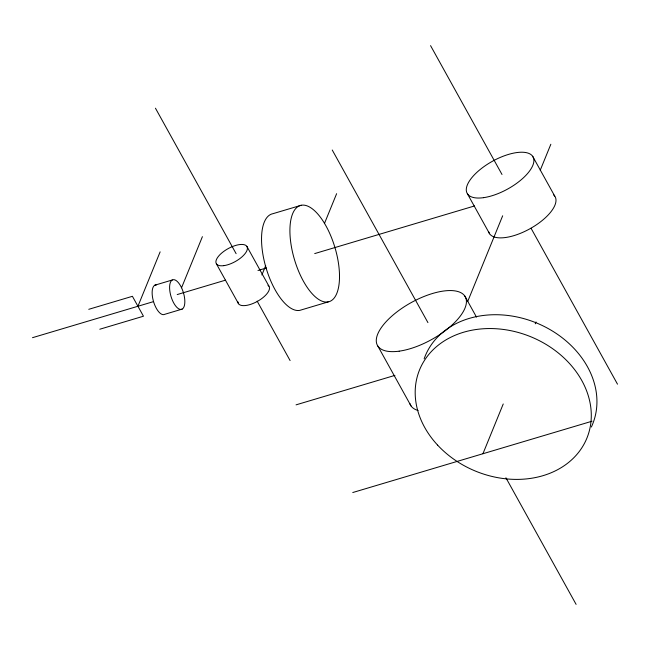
<?xml version="1.0" encoding="UTF-8"?>
<svg xmlns="http://www.w3.org/2000/svg" width="650" height="650" viewBox="0 0 650 650"><rect width="100%" height="100%" fill="white"/><g stroke="black" fill="none" stroke-linecap="round" stroke-linejoin="round"><path stroke-width="0.97" d="M137.93 306.264L160.136 251.859M181.553 287.763A15.421 6.484 73.4 0 0 169.626 286.471A15.421 6.484 73.4 0 0 180.472 309.433A15.421 6.484 73.4 0 0 181.553 287.763L202.402 236.673M261.885 274.983L265.704 265.614M324.399 223.632L336.619 193.692M467.764 301.324L502.669 215.784M540.247 170.211L550.842 144.251M535.275 323.806L536.031 321.953M482.934 453.741L503.238 403.967M301.226 205.262L272.854 213.712A50.204 21.117 73.4 0 0 265.525 266.061A50.204 21.117 73.4 0 0 299.821 310.359L328.193 301.901A50.204 21.117 73.4 0 0 325.991 225.932A50.204 21.117 73.4 0 0 289.941 232.903A50.204 21.117 73.4 0 0 328.193 301.901M154.83 285.196L172.291 279.988M88.757 309.311L132.413 296.303L143.455 316.217L99.799 329.225M32.5 337.683L153.392 301.657M177.214 294.556L225.485 280.166M257.969 270.489L266.476 267.954M314.714 253.581L474.549 205.944M182.146 309.116L164.686 314.324A15.421 6.484 73.4 0 1 153.351 300.958A15.421 6.484 73.4 0 1 156.504 284.879M296.059 404.852L394.94 375.383M352.763 492.529L592.053 421.216M532.675 156.309L554.759 196.146M430.56 45.63L502.003 174.484M531.058 228.264L617.5 384.174M467.512 193.944L489.596 233.781M464.791 296.01L476.491 317.102M332.239 150.012L427.936 322.611M505.919 477.774L576.103 604.37M377.91 346.19L411.036 405.941M246.854 246.342L268.938 286.179M155.456 108.201L236.113 253.662M257.156 301.153L290.095 360.563M216.442 263.908L238.526 303.737M424.157 358.792A90.366 72.638 22.2 0 1 536.331 322.887A90.366 72.638 22.2 0 1 591.354 427.026M418.064 410.475A50.204 21.117 -29 0 1 409.833 403.447M553.637 194.878A37.651 15.836 -29 0 1 530.359 228.532A37.651 15.836 -29 0 1 488.581 231.498M267.971 285.252A17.574 7.394 -29 0 1 257.286 301.438A17.574 7.394 -29 0 1 237.957 301.86M437.637 445.144A90.366 72.638 22.2 0 0 586.909 438.116A90.366 72.638 22.2 0 0 485.176 328.656A90.366 72.638 22.2 0 0 437.637 445.144M399.157 351.171A50.204 21.117 -29 0 0 466.432 301.381A50.204 21.117 -29 0 0 398.466 310.749A50.204 21.117 -29 0 0 399.157 351.171M483.446 197.681A37.651 15.836 -29 0 0 533.902 160.339A37.651 15.836 -29 0 0 482.926 167.367A37.651 15.836 -29 0 0 483.446 197.681M223.876 265.647A17.574 7.394 -29 0 0 247.422 248.227A17.574 7.394 -29 0 0 223.641 251.501A17.574 7.394 -29 0 0 223.876 265.647"/></g></svg>
